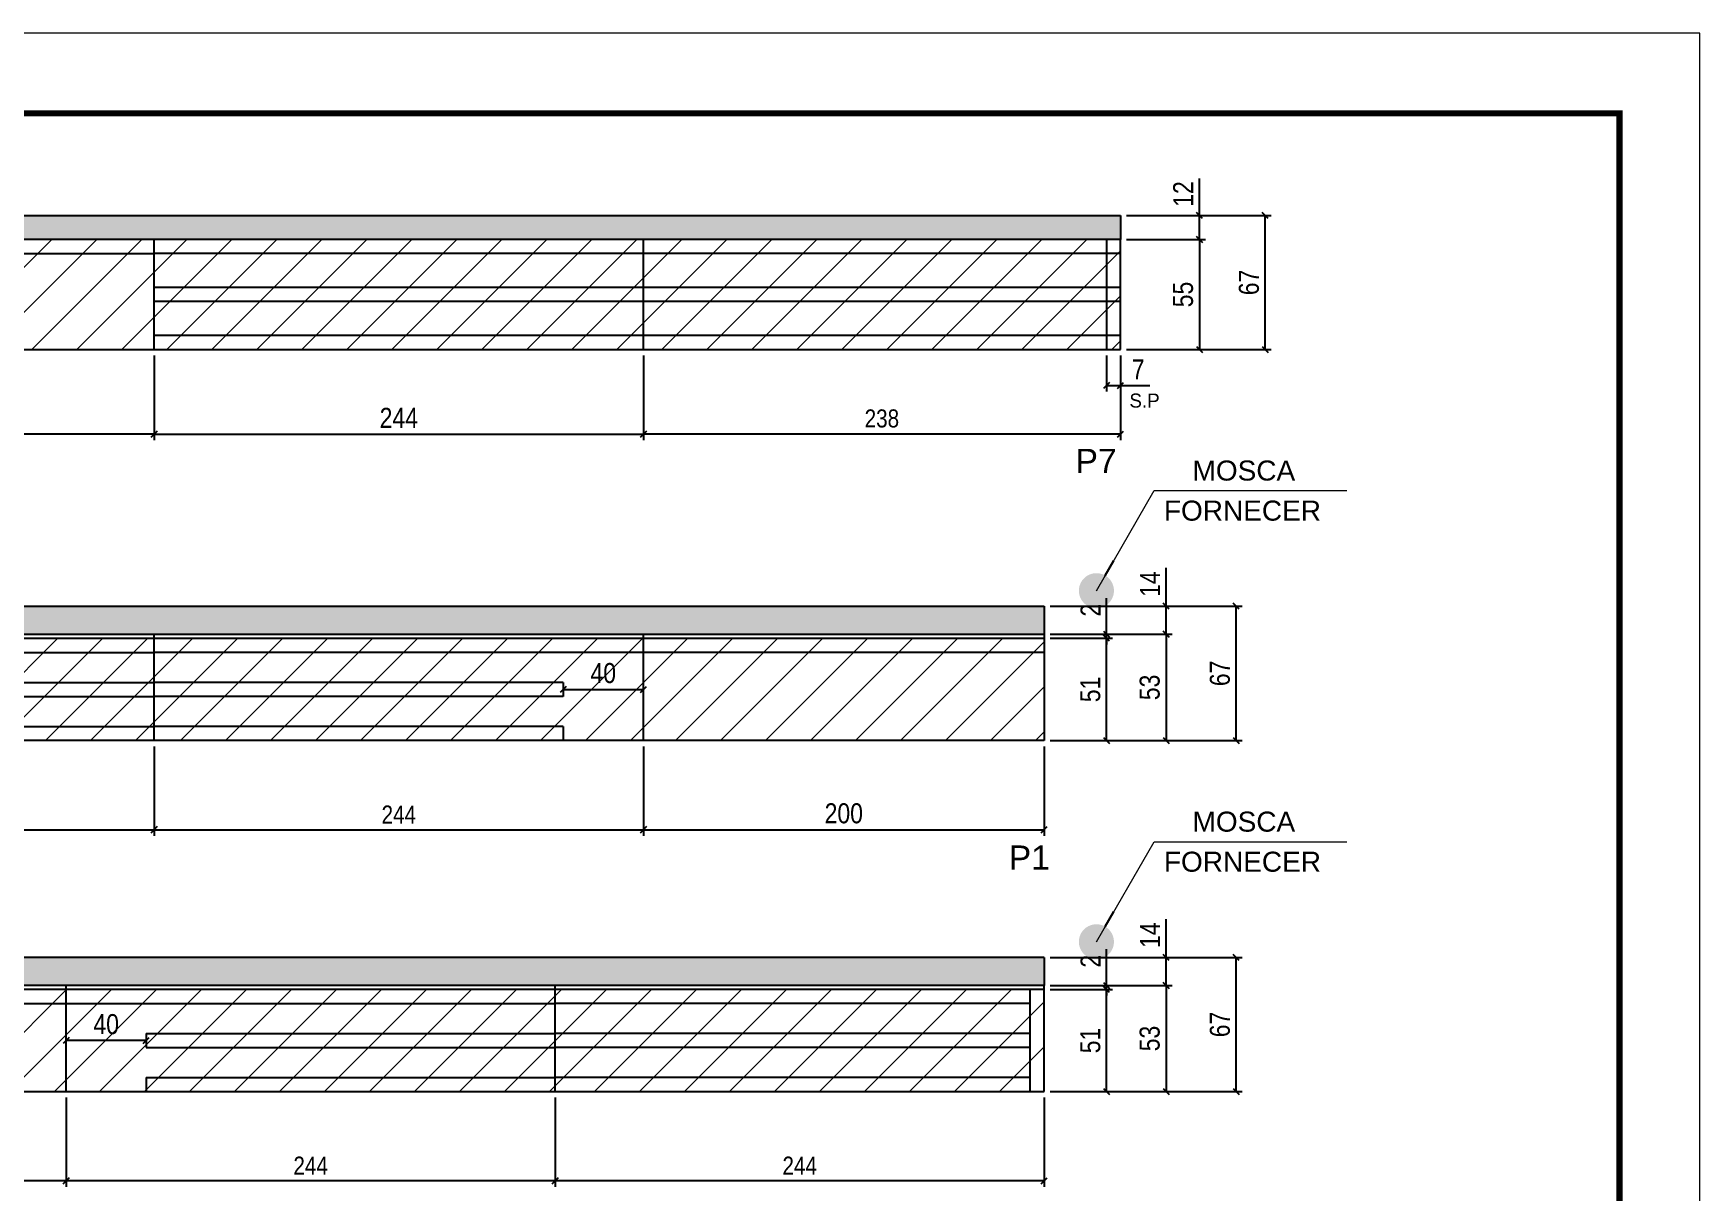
# Model space of a CAD drawing. Extents: x 3330 to 22105, y 1197 to 30204.
# Drawn here: x 13500 to 14331, y 24641 to 25219 of the extents above; entities that cross this region are included whole.
import ezdxf
from ezdxf.enums import TextEntityAlignment as Align

# ---------------------------------------------------------------- set-up
doc = ezdxf.new("R2010")
doc.units = 0
doc.linetypes.add('DASHED', pattern=[0.75, 0.5, -0.25])
doc.linetypes.add('HIDDEN', pattern=[0.375, 0.25, -0.125])
for name, color, linetype in [('5', 5, 'Continuous'), ('COTA', 241, 'Continuous'), ('Painéis', 200, 'Continuous'), ('SARR_2.2x7', 40, 'Continuous'), ('texto', 7, 'Continuous')]:
    doc.layers.add(name, color=color, linetype=linetype)
for name, color, linetype, lineweight in [('CARIMBO', 255, 'Continuous', 9), ('Folhas', 255, 'Continuous', 9), ('Hachura', 251, 'Continuous', 9), ('SARRAFO DE PRESSAO', 251, 'DASHED', 9)]:
    doc.layers.add(name, color=color, linetype=linetype, lineweight=lineweight)
doc.styles.add('ARIAL', font='arial.ttf')
doc.styles.add('COTA TECNICA', font='techl___.ttf', dxfattribs={"height": 10})
doc.styles.add('COTA TECNICA-50', font='techl___.ttf', dxfattribs={"height": 9})
doc.styles.add('ROMAS860', font='ROMAS860.SHX')
doc.styles.get("Standard").update_dxf_attribs({"font": 'arial.ttf'})
doc.dimstyles.new('3x', dxfattribs={"dimtxt": 10, "dimasz": 5, "dimexe": 7, "dimexo": 5, "dimgap": 4, "dimtad": 1, "dimdec": 4, "dimlfac": 0.333333, "dimdsep": 46, "dimtxsty": 'Standard', "dimblk": 'DOT', "dimcen": 0.09, "dimclrd": 1, "dimclre": 1, "dimclrt": 2, "dimadec": 0, "dimazin": 2, "dimtfac": 1, "dimtdec": 4, "dimtmove": 0, "dimatfit": 3, "dimldrblk": 'DOT', "dimfxl": 1, "dimtolj": 1, "dimtzin": 0, "dimlwd": 9, "dimlwe": 9, "dimarcsym": 0})
doc.dimstyles.new('COTA PAINEL-50', dxfattribs={"dimtxt": 9, "dimasz": 3, "dimexe": 3, "dimexo": 3, "dimgap": 3, "dimtad": 1, "dimdec": 1, "dimzin": 12, "dimdsep": 46, "dimtxsty": 'COTA TECNICA-50', "dimblk1": 'OBLIQUE', "dimblk2": 'OBLIQUE', "dimsah": 1, "dimcen": 0.9, "dimclrd": 4, "dimclre": 4, "dimclrt": 240, "dimadec": 1, "dimazin": 3, "dimtfac": 1, "dimtdec": 1, "dimtmove": 0, "dimatfit": 3, "dimfxl": 1, "dimtolj": 1, "dimtzin": 12, "dimarcsym": 0})
doc.dimstyles.new('PAINEL', dxfattribs={"dimtxt": 10, "dimasz": 3, "dimexe": 3, "dimexo": 3, "dimgap": 3, "dimtad": 1, "dimdec": 1, "dimzin": 12, "dimdsep": 46, "dimtxsty": 'COTA TECNICA', "dimblk1": 'OBLIQUE', "dimblk2": 'OBLIQUE', "dimsah": 1, "dimcen": 0.9, "dimclrd": 4, "dimclre": 4, "dimclrt": 240, "dimadec": 1, "dimazin": 3, "dimtfac": 1, "dimtdec": 1, "dimtmove": 0, "dimatfit": 3, "dimfxl": 1, "dimtolj": 1, "dimtzin": 12, "dimarcsym": 0})

# ---------------------------------------------------------------- blocks, each defined once
blk = doc.blocks.new('9999999999')
at = {"layer": 'Folhas'}
blk.add_lwpolyline([(98138.98, 34190.21), (99623.98, 34190.21), (99623.98, 35240.21), (98138.98, 35240.21)], close=True, dxfattribs=at)
at = {"layer": 'Folhas', "color": 30, "const_width": 3}
blk.add_lwpolyline([(98213.98, 34230.21), (99583.98, 34230.21), (99583.98, 35200.21), (98213.98, 35200.21)], close=True, dxfattribs=at)
blk = doc.blocks.new('_Oblique')
at = {"color": 0, "linetype": 'ByBlock', "lineweight": -2}
blk.add_line((-0.5, -0.5), (0.5, 0.5), dxfattribs=at)
blk = doc.blocks.new('*D548')
at = {"layer": 'COTA', "color": 4, "linetype": 'ByBlock', "lineweight": -2, "transparency": 16777216}
for p, q in [((13804.05, 25057.97), (13804.05, 25015.83)), ((14042.05, 25057.97), (14042.05, 25015.83)), ((14042.05, 25018.83), (13804.05, 25018.83))]:
    blk.add_line(p, q, dxfattribs=at)
at = {"layer": 'Defpoints', "color": 0, "linetype": 'ByBlock', "transparency": 16777216}
for p in [(13804.05, 25060.97), (14042.05, 25060.97), (13804.05, 25018.83)]:
    blk.add_point(p, dxfattribs=at)
at = {"layer": 'COTA', "color": 4, "linetype": 'ByBlock', "lineweight": -2, "transparency": 16777216, "xscale": 3, "yscale": 3, "zscale": 3, "rotation": 180}
blk.add_blockref('_Oblique', (13804.05, 25018.83), dxfattribs=at)
at = {"layer": 'COTA', "color": 4, "linetype": 'ByBlock', "lineweight": -2, "transparency": 16777216, "xscale": 3, "yscale": 3, "zscale": 3}
blk.add_blockref('_Oblique', (14042.05, 25018.83), dxfattribs=at)
at = {"layer": 'COTA', "color": 240, "linetype": 'ByBlock', "transparency": 16777216, "insert": (13923.05, 25026.55), "char_height": 9, "attachment_point": 5, "style": 'COTA TECNICA-50'}
blk.add_mtext('\\A1;238', dxfattribs=at)
blk = doc.blocks.new('*D549')
at = {"layer": 'COTA', "color": 4, "linetype": 'ByBlock', "lineweight": -2, "transparency": 16777216}
for p, q in [((13316.05, 25057.97), (13316.05, 25015.83)), ((13560.05, 25057.97), (13560.05, 25015.83)), ((13560.05, 25018.83), (13316.05, 25018.83))]:
    blk.add_line(p, q, dxfattribs=at)
at = {"layer": 'Defpoints', "color": 0, "linetype": 'ByBlock', "transparency": 16777216}
for p in [(13316.05, 25060.97), (13560.05, 25060.97), (13316.05, 25018.83)]:
    blk.add_point(p, dxfattribs=at)
at = {"layer": 'COTA', "color": 4, "linetype": 'ByBlock', "lineweight": -2, "transparency": 16777216, "xscale": 3, "yscale": 3, "zscale": 3, "rotation": 180}
blk.add_blockref('_Oblique', (13316.05, 25018.83), dxfattribs=at)
at = {"layer": 'COTA', "color": 4, "linetype": 'ByBlock', "lineweight": -2, "transparency": 16777216, "xscale": 3, "yscale": 3, "zscale": 3}
blk.add_blockref('_Oblique', (13560.05, 25018.83), dxfattribs=at)
at = {"layer": 'COTA', "color": 240, "linetype": 'ByBlock', "transparency": 16777216, "insert": (13438.05, 25026.4), "char_height": 9, "attachment_point": 5, "style": 'COTA TECNICA-50'}
blk.add_mtext('\\A1;244', dxfattribs=at)
blk = doc.blocks.new('*D517')
at = {"layer": 'COTA', "color": 4, "linetype": 'ByBlock', "lineweight": -2, "transparency": 16777216}
for p, q in [((14045.05, 25115.97), (14084.45, 25115.97)), ((14081.45, 25115.97), (14081.45, 25060.97)), ((14045.05, 25060.97), (14084.45, 25060.97))]:
    blk.add_line(p, q, dxfattribs=at)
at = {"layer": 'Defpoints', "color": 0, "linetype": 'ByBlock', "transparency": 16777216}
for p in [(14042.05, 25115.97), (14042.05, 25060.97), (14081.45, 25060.97)]:
    blk.add_point(p, dxfattribs=at)
at = {"layer": 'COTA', "color": 4, "linetype": 'ByBlock', "lineweight": -2, "transparency": 16777216, "xscale": 3, "yscale": 3, "zscale": 3}
for p, rotation in [((14081.45, 25115.97), 90), ((14081.45, 25060.97), 270)]:
    blk.add_blockref('_Oblique', p, dxfattribs=dict(at, rotation=rotation))
at = {"layer": 'COTA', "color": 240, "linetype": 'ByBlock', "transparency": 16777216, "insert": (14073.34, 25088.47), "char_height": 10, "attachment_point": 5, "rotation": 90, "style": 'COTA TECNICA'}
blk.add_mtext('\\A1;55', dxfattribs=at)
blk = doc.blocks.new('*D518')
at = {"layer": 'COTA', "color": 4, "linetype": 'ByBlock', "lineweight": -2, "transparency": 16777216}
for p, q in [((14081.45, 25127.97), (14081.45, 25146.29)), ((14045.05, 25127.97), (14084.45, 25127.97)), ((14081.45, 25115.97), (14081.45, 25127.97)), ((14045.05, 25115.97), (14084.45, 25115.97))]:
    blk.add_line(p, q, dxfattribs=at)
at = {"layer": 'Defpoints', "color": 0, "linetype": 'ByBlock', "transparency": 16777216}
for p in [(14042.05, 25127.97), (14081.45, 25127.97), (14042.05, 25115.97)]:
    blk.add_point(p, dxfattribs=at)
at = {"layer": 'COTA', "color": 4, "linetype": 'ByBlock', "lineweight": -2, "transparency": 16777216, "xscale": 3, "yscale": 3, "zscale": 3}
for p, rotation in [((14081.45, 25127.97), 90), ((14081.45, 25115.97), 270)]:
    blk.add_blockref('_Oblique', p, dxfattribs=dict(at, rotation=rotation))
at = {"layer": 'COTA', "color": 240, "linetype": 'ByBlock', "transparency": 16777216, "insert": (14073.39, 25138.63), "char_height": 10, "attachment_point": 5, "rotation": 90, "style": 'COTA TECNICA'}
blk.add_mtext('\\A1;12', dxfattribs=at)
blk = doc.blocks.new('*D519')
at = {"layer": 'COTA', "color": 4, "linetype": 'ByBlock', "lineweight": -2, "transparency": 16777216}
for p, q in [((14045.05, 25127.97), (14117.32, 25127.97)), ((14114.32, 25060.97), (14114.32, 25127.97)), ((14045.05, 25060.97), (14117.32, 25060.97))]:
    blk.add_line(p, q, dxfattribs=at)
at = {"layer": 'Defpoints', "color": 0, "linetype": 'ByBlock', "transparency": 16777216}
for p in [(14042.05, 25127.97), (14114.32, 25127.97), (14042.05, 25060.97)]:
    blk.add_point(p, dxfattribs=at)
at = {"layer": 'COTA', "color": 4, "linetype": 'ByBlock', "lineweight": -2, "transparency": 16777216, "xscale": 3, "yscale": 3, "zscale": 3}
for p, rotation in [((14114.32, 25127.97), 90), ((14114.32, 25060.97), 270)]:
    blk.add_blockref('_Oblique', p, dxfattribs=dict(at, rotation=rotation))
at = {"layer": 'COTA', "color": 240, "linetype": 'ByBlock', "transparency": 16777216, "insert": (14106.22, 25094.47), "char_height": 10, "attachment_point": 5, "rotation": 90, "style": 'COTA TECNICA'}
blk.add_mtext('\\A1;67', dxfattribs=at)
blk = doc.blocks.new('*D520')
at = {"layer": 'COTA', "color": 4, "linetype": 'ByBlock', "lineweight": -2, "transparency": 16777216}
for p, q in [((14035.05, 25057.97), (14035.05, 25039.98)), ((14042.05, 25057.97), (14042.05, 25039.98)), ((14035.05, 25042.98), (14042.05, 25042.98)), ((14042.05, 25042.98), (14056.78, 25042.98))]:
    blk.add_line(p, q, dxfattribs=at)
at = {"layer": 'Defpoints', "color": 0, "linetype": 'ByBlock', "transparency": 16777216}
for p in [(14035.05, 25060.97), (14042.05, 25060.97), (14042.05, 25042.98)]:
    blk.add_point(p, dxfattribs=at)
at = {"layer": 'COTA', "color": 4, "linetype": 'ByBlock', "lineweight": -2, "transparency": 16777216, "xscale": 3, "yscale": 3, "zscale": 3, "rotation": 180}
blk.add_blockref('_Oblique', (14035.05, 25042.98), dxfattribs=at)
at = {"layer": 'COTA', "color": 4, "linetype": 'ByBlock', "lineweight": -2, "transparency": 16777216, "xscale": 3, "yscale": 3, "zscale": 3}
blk.add_blockref('_Oblique', (14042.05, 25042.98), dxfattribs=at)
at = {"layer": 'COTA', "color": 240, "linetype": 'ByBlock', "transparency": 16777216, "insert": (14050.92, 25051.05), "char_height": 10, "attachment_point": 5, "style": 'COTA TECNICA'}
blk.add_mtext('\\A1;7', dxfattribs=at)
blk = doc.blocks.new('*D521')
at = {"layer": 'COTA', "color": 4, "linetype": 'ByBlock', "lineweight": -2, "transparency": 16777216}
for p, q in [((13316.05, 24862.86), (13316.05, 24818.36)), ((13560.05, 24862.86), (13560.05, 24818.36)), ((13316.05, 24821.36), (13560.05, 24821.36))]:
    blk.add_line(p, q, dxfattribs=at)
at = {"layer": 'Defpoints', "color": 0, "linetype": 'ByBlock', "transparency": 16777216}
for p in [(13316.05, 24865.86), (13560.05, 24865.86), (13560.05, 24821.36)]:
    blk.add_point(p, dxfattribs=at)
at = {"layer": 'COTA', "color": 4, "linetype": 'ByBlock', "lineweight": -2, "transparency": 16777216, "xscale": 3, "yscale": 3, "zscale": 3, "rotation": 180}
blk.add_blockref('_Oblique', (13316.05, 24821.36), dxfattribs=at)
at = {"layer": 'COTA', "color": 4, "linetype": 'ByBlock', "lineweight": -2, "transparency": 16777216, "xscale": 3, "yscale": 3, "zscale": 3}
blk.add_blockref('_Oblique', (13560.05, 24821.36), dxfattribs=at)
at = {"layer": 'COTA', "color": 240, "linetype": 'ByBlock', "transparency": 16777216, "insert": (13438.05, 24828.92), "char_height": 9, "attachment_point": 5, "style": 'COTA TECNICA-50'}
blk.add_mtext('\\A1;244', dxfattribs=at)
blk = doc.blocks.new('*D522')
at = {"layer": 'COTA', "color": 4, "linetype": 'ByBlock', "lineweight": -2, "transparency": 16777216}
for p, q in [((13560.05, 24862.86), (13560.05, 24818.36)), ((13804.05, 24862.86), (13804.05, 24818.36)), ((13560.05, 24821.36), (13804.05, 24821.36))]:
    blk.add_line(p, q, dxfattribs=at)
at = {"layer": 'Defpoints', "color": 0, "linetype": 'ByBlock', "transparency": 16777216}
for p in [(13560.05, 24865.86), (13804.05, 24865.86), (13804.05, 24821.36)]:
    blk.add_point(p, dxfattribs=at)
at = {"layer": 'COTA', "color": 4, "linetype": 'ByBlock', "lineweight": -2, "transparency": 16777216, "xscale": 3, "yscale": 3, "zscale": 3, "rotation": 180}
blk.add_blockref('_Oblique', (13560.05, 24821.36), dxfattribs=at)
at = {"layer": 'COTA', "color": 4, "linetype": 'ByBlock', "lineweight": -2, "transparency": 16777216, "xscale": 3, "yscale": 3, "zscale": 3}
blk.add_blockref('_Oblique', (13804.05, 24821.36), dxfattribs=at)
at = {"layer": 'COTA', "color": 240, "linetype": 'ByBlock', "transparency": 16777216, "insert": (13682.05, 24828.92), "char_height": 9, "attachment_point": 5, "style": 'COTA TECNICA-50'}
blk.add_mtext('\\A1;244', dxfattribs=at)
blk = doc.blocks.new('*D579')
at = {"layer": 'COTA', "color": 4, "linetype": 'ByBlock', "lineweight": -2, "transparency": 16777216}
for p, q in [((14064.93, 24932.86), (14064.93, 24951.98)), ((14007.05, 24932.86), (14067.93, 24932.86)), ((14064.93, 24918.86), (14064.93, 24932.86)), ((14007.05, 24918.86), (14067.93, 24918.86))]:
    blk.add_line(p, q, dxfattribs=at)
at = {"layer": 'Defpoints', "color": 0, "linetype": 'ByBlock', "transparency": 16777216}
for p in [(14004.05, 24932.86), (14064.93, 24932.86), (14004.05, 24918.86)]:
    blk.add_point(p, dxfattribs=at)
at = {"layer": 'COTA', "color": 4, "linetype": 'ByBlock', "lineweight": -2, "transparency": 16777216, "xscale": 3, "yscale": 3, "zscale": 3}
for p, rotation in [((14064.93, 24932.86), 90), ((14064.93, 24918.86), 270)]:
    blk.add_blockref('_Oblique', p, dxfattribs=dict(at, rotation=rotation))
at = {"layer": 'COTA', "color": 240, "linetype": 'ByBlock', "transparency": 16777216, "insert": (14056.86, 24943.92), "char_height": 10, "attachment_point": 5, "rotation": 90, "style": 'COTA TECNICA'}
blk.add_mtext('\\A1;14', dxfattribs=at)
blk = doc.blocks.new('*D580')
at = {"layer": 'COTA', "color": 4, "linetype": 'ByBlock', "lineweight": -2, "transparency": 16777216}
for p, q in [((14007.05, 24918.86), (14067.93, 24918.86)), ((14064.93, 24918.86), (14064.93, 24865.86)), ((14007.05, 24865.86), (14067.93, 24865.86))]:
    blk.add_line(p, q, dxfattribs=at)
at = {"layer": 'Defpoints', "color": 0, "linetype": 'ByBlock', "transparency": 16777216}
for p in [(14004.05, 24918.86), (14004.05, 24865.86), (14064.93, 24865.86)]:
    blk.add_point(p, dxfattribs=at)
at = {"layer": 'COTA', "color": 4, "linetype": 'ByBlock', "lineweight": -2, "transparency": 16777216, "xscale": 3, "yscale": 3, "zscale": 3}
for p, rotation in [((14064.93, 24918.86), 90), ((14064.93, 24865.86), 270)]:
    blk.add_blockref('_Oblique', p, dxfattribs=dict(at, rotation=rotation))
at = {"layer": 'COTA', "color": 240, "linetype": 'ByBlock', "transparency": 16777216, "insert": (14056.71, 24892.36), "char_height": 10, "attachment_point": 5, "rotation": 90, "style": 'COTA TECNICA'}
blk.add_mtext('\\A1;53', dxfattribs=at)
blk = doc.blocks.new('*D581')
at = {"layer": 'COTA', "color": 4, "linetype": 'ByBlock', "lineweight": -2, "transparency": 16777216}
for p, q in [((14007.05, 24932.86), (14102.83, 24932.86)), ((14099.83, 24865.86), (14099.83, 24932.86)), ((14007.05, 24865.86), (14102.83, 24865.86))]:
    blk.add_line(p, q, dxfattribs=at)
at = {"layer": 'Defpoints', "color": 0, "linetype": 'ByBlock', "transparency": 16777216}
for p in [(14004.05, 24932.86), (14099.83, 24932.86), (14004.05, 24865.86)]:
    blk.add_point(p, dxfattribs=at)
at = {"layer": 'COTA', "color": 4, "linetype": 'ByBlock', "lineweight": -2, "transparency": 16777216, "xscale": 3, "yscale": 3, "zscale": 3}
for p, rotation in [((14099.83, 24932.86), 90), ((14099.83, 24865.86), 270)]:
    blk.add_blockref('_Oblique', p, dxfattribs=dict(at, rotation=rotation))
at = {"layer": 'COTA', "color": 240, "linetype": 'ByBlock', "transparency": 16777216, "insert": (14091.73, 24899.36), "char_height": 10, "attachment_point": 5, "rotation": 90, "style": 'COTA TECNICA'}
blk.add_mtext('\\A1;67', dxfattribs=at)
blk = doc.blocks.new('*D582')
at = {"layer": 'COTA', "color": 4, "linetype": 'ByBlock', "lineweight": -2, "transparency": 16777216}
for p, q in [((14007.05, 24916.86), (14038.18, 24916.86)), ((14035.18, 24865.86), (14035.18, 24916.86)), ((14007.05, 24865.86), (14038.18, 24865.86))]:
    blk.add_line(p, q, dxfattribs=at)
at = {"layer": 'Defpoints', "color": 0, "linetype": 'ByBlock', "transparency": 16777216}
for p in [(14004.05, 24916.86), (14035.18, 24916.86), (14004.05, 24865.86)]:
    blk.add_point(p, dxfattribs=at)
at = {"layer": 'COTA', "color": 4, "linetype": 'ByBlock', "lineweight": -2, "transparency": 16777216, "xscale": 3, "yscale": 3, "zscale": 3}
for p, rotation in [((14035.18, 24916.86), 90), ((14035.18, 24865.86), 270)]:
    blk.add_blockref('_Oblique', p, dxfattribs=dict(at, rotation=rotation))
at = {"layer": 'COTA', "color": 240, "linetype": 'ByBlock', "transparency": 16777216, "insert": (14027.07, 24891.36), "char_height": 10, "attachment_point": 5, "rotation": 90, "style": 'COTA TECNICA'}
blk.add_mtext('\\A1;51', dxfattribs=at)
blk = doc.blocks.new('*D583')
at = {"layer": 'COTA', "color": 4, "linetype": 'ByBlock', "lineweight": -2, "transparency": 16777216}
for p, q in [((14035.18, 24918.86), (14035.18, 24936.97)), ((14007.05, 24918.86), (14038.18, 24918.86)), ((14007.05, 24916.86), (14038.18, 24916.86)), ((14035.18, 24916.86), (14035.18, 24918.86)), ((14035.18, 24916.86), (14035.18, 24913.86))]:
    blk.add_line(p, q, dxfattribs=at)
at = {"layer": 'Defpoints', "color": 0, "linetype": 'ByBlock', "transparency": 16777216}
for p in [(14004.05, 24918.86), (14004.05, 24916.86), (14035.18, 24918.86)]:
    blk.add_point(p, dxfattribs=at)
at = {"layer": 'COTA', "color": 4, "linetype": 'ByBlock', "lineweight": -2, "transparency": 16777216, "xscale": 3, "yscale": 3, "zscale": 3}
for p, rotation in [((14035.18, 24918.86), 270), ((14035.18, 24916.86), 90)]:
    blk.add_blockref('_Oblique', p, dxfattribs=dict(at, rotation=rotation))
at = {"layer": 'COTA', "color": 240, "linetype": 'ByBlock', "transparency": 16777216, "insert": (14027.18, 24930.92), "char_height": 10, "attachment_point": 5, "rotation": 90, "style": 'COTA TECNICA'}
blk.add_mtext('\\A1;2', dxfattribs=at)
blk = doc.blocks.new('*D405')
at = {"layer": 'COTA', "color": 4, "linetype": 'ByBlock', "lineweight": -2, "transparency": 16777216}
for p, q in [((13560.05, 25057.97), (13560.05, 25015.83)), ((13804.05, 25057.97), (13804.05, 25015.83)), ((13560.05, 25018.83), (13804.05, 25018.83))]:
    blk.add_line(p, q, dxfattribs=at)
at = {"layer": 'Defpoints', "color": 0, "linetype": 'ByBlock', "transparency": 16777216}
for p in [(13560.05, 25060.97), (13804.05, 25060.97), (13804.05, 25018.83)]:
    blk.add_point(p, dxfattribs=at)
at = {"layer": 'COTA', "color": 4, "linetype": 'ByBlock', "lineweight": -2, "transparency": 16777216, "xscale": 3, "yscale": 3, "zscale": 3, "rotation": 180}
blk.add_blockref('_Oblique', (13560.05, 25018.83), dxfattribs=at)
at = {"layer": 'COTA', "color": 4, "linetype": 'ByBlock', "lineweight": -2, "transparency": 16777216, "xscale": 3, "yscale": 3, "zscale": 3}
blk.add_blockref('_Oblique', (13804.05, 25018.83), dxfattribs=at)
at = {"layer": 'COTA', "color": 240, "linetype": 'ByBlock', "transparency": 16777216, "insert": (13682.05, 25026.91), "char_height": 10, "attachment_point": 5, "style": 'COTA TECNICA'}
blk.add_mtext('\\A1;244', dxfattribs=at)
blk = doc.blocks.new('*D406')
at = {"layer": 'COTA', "color": 4, "linetype": 'ByBlock', "lineweight": -2, "transparency": 16777216}
blk.add_line((13764.05, 24891.36), (13804.05, 24891.36), dxfattribs=at)
at = {"layer": 'Defpoints', "color": 0, "linetype": 'ByBlock', "transparency": 16777216}
for p in [(13764.05, 24891.36), (13804.05, 24891.36), (13804.05, 24891.36)]:
    blk.add_point(p, dxfattribs=at)
at = {"layer": 'COTA', "color": 4, "linetype": 'ByBlock', "lineweight": -2, "transparency": 16777216, "xscale": 3, "yscale": 3, "zscale": 3, "rotation": 180}
blk.add_blockref('_Oblique', (13764.05, 24891.36), dxfattribs=at)
at = {"layer": 'COTA', "color": 4, "linetype": 'ByBlock', "lineweight": -2, "transparency": 16777216, "xscale": 3, "yscale": 3, "zscale": 3}
blk.add_blockref('_Oblique', (13804.05, 24891.36), dxfattribs=at)
at = {"layer": 'COTA', "color": 240, "linetype": 'ByBlock', "transparency": 16777216, "insert": (13784.05, 24899.46), "char_height": 10, "attachment_point": 5, "style": 'COTA TECNICA'}
blk.add_mtext('\\A1;40', dxfattribs=at)
blk = doc.blocks.new('*D407')
at = {"layer": 'COTA', "color": 4, "linetype": 'ByBlock', "lineweight": -2, "transparency": 16777216}
for p, q in [((13804.05, 24862.86), (13804.05, 24818.36)), ((14004.05, 24862.86), (14004.05, 24818.36)), ((13804.05, 24821.36), (14004.05, 24821.36))]:
    blk.add_line(p, q, dxfattribs=at)
at = {"layer": 'Defpoints', "color": 0, "linetype": 'ByBlock', "transparency": 16777216}
for p in [(13804.05, 24865.86), (14004.05, 24865.86), (14004.05, 24821.36)]:
    blk.add_point(p, dxfattribs=at)
at = {"layer": 'COTA', "color": 4, "linetype": 'ByBlock', "lineweight": -2, "transparency": 16777216, "xscale": 3, "yscale": 3, "zscale": 3, "rotation": 180}
blk.add_blockref('_Oblique', (13804.05, 24821.36), dxfattribs=at)
at = {"layer": 'COTA', "color": 4, "linetype": 'ByBlock', "lineweight": -2, "transparency": 16777216, "xscale": 3, "yscale": 3, "zscale": 3}
blk.add_blockref('_Oblique', (14004.05, 24821.36), dxfattribs=at)
at = {"layer": 'COTA', "color": 240, "linetype": 'ByBlock', "transparency": 16777216, "insert": (13904.05, 24829.46), "char_height": 10, "attachment_point": 5, "style": 'COTA TECNICA'}
blk.add_mtext('\\A1;200', dxfattribs=at)
blk = doc.blocks.new('*D408')
at = {"layer": 'COTA', "color": 4, "linetype": 'ByBlock', "lineweight": -2, "transparency": 16777216}
for p, q in [((13760.05, 24687.63), (13760.05, 24643.13)), ((14004.05, 24687.63), (14004.05, 24643.13)), ((14004.05, 24646.13), (13760.05, 24646.13))]:
    blk.add_line(p, q, dxfattribs=at)
at = {"layer": 'Defpoints', "color": 0, "linetype": 'ByBlock', "transparency": 16777216}
for p in [(13760.05, 24690.63), (14004.05, 24690.63), (13760.05, 24646.13)]:
    blk.add_point(p, dxfattribs=at)
at = {"layer": 'COTA', "color": 4, "linetype": 'ByBlock', "lineweight": -2, "transparency": 16777216, "xscale": 3, "yscale": 3, "zscale": 3, "rotation": 180}
blk.add_blockref('_Oblique', (13760.05, 24646.13), dxfattribs=at)
at = {"layer": 'COTA', "color": 4, "linetype": 'ByBlock', "lineweight": -2, "transparency": 16777216, "xscale": 3, "yscale": 3, "zscale": 3}
blk.add_blockref('_Oblique', (14004.05, 24646.13), dxfattribs=at)
at = {"layer": 'COTA', "color": 240, "linetype": 'ByBlock', "transparency": 16777216, "insert": (13882.05, 24653.69), "char_height": 9, "attachment_point": 5, "style": 'COTA TECNICA-50'}
blk.add_mtext('\\A1;244', dxfattribs=at)
blk = doc.blocks.new('*D409')
at = {"layer": 'COTA', "color": 4, "linetype": 'ByBlock', "lineweight": -2, "transparency": 16777216}
for p, q in [((13516.05, 24687.63), (13516.05, 24643.13)), ((13760.05, 24687.63), (13760.05, 24643.13)), ((13760.05, 24646.13), (13516.05, 24646.13))]:
    blk.add_line(p, q, dxfattribs=at)
at = {"layer": 'Defpoints', "color": 0, "linetype": 'ByBlock', "transparency": 16777216}
for p in [(13516.05, 24690.63), (13760.05, 24690.63), (13516.05, 24646.13)]:
    blk.add_point(p, dxfattribs=at)
at = {"layer": 'COTA', "color": 4, "linetype": 'ByBlock', "lineweight": -2, "transparency": 16777216, "xscale": 3, "yscale": 3, "zscale": 3, "rotation": 180}
blk.add_blockref('_Oblique', (13516.05, 24646.13), dxfattribs=at)
at = {"layer": 'COTA', "color": 4, "linetype": 'ByBlock', "lineweight": -2, "transparency": 16777216, "xscale": 3, "yscale": 3, "zscale": 3}
blk.add_blockref('_Oblique', (13760.05, 24646.13), dxfattribs=at)
at = {"layer": 'COTA', "color": 240, "linetype": 'ByBlock', "transparency": 16777216, "insert": (13638.05, 24653.69), "char_height": 9, "attachment_point": 5, "style": 'COTA TECNICA-50'}
blk.add_mtext('\\A1;244', dxfattribs=at)
blk = doc.blocks.new('*D410')
at = {"layer": 'COTA', "color": 4, "linetype": 'ByBlock', "lineweight": -2, "transparency": 16777216}
blk.add_line((13556.05, 24716.12), (13516.05, 24716.12), dxfattribs=at)
at = {"layer": 'Defpoints', "color": 0, "linetype": 'ByBlock', "transparency": 16777216}
for p in [(13516.05, 24716.12), (13516.05, 24716.12), (13556.05, 24716.12)]:
    blk.add_point(p, dxfattribs=at)
at = {"layer": 'COTA', "color": 4, "linetype": 'ByBlock', "lineweight": -2, "transparency": 16777216, "xscale": 3, "yscale": 3, "zscale": 3, "rotation": 180}
blk.add_blockref('_Oblique', (13516.05, 24716.12), dxfattribs=at)
at = {"layer": 'COTA', "color": 4, "linetype": 'ByBlock', "lineweight": -2, "transparency": 16777216, "xscale": 3, "yscale": 3, "zscale": 3}
blk.add_blockref('_Oblique', (13556.05, 24716.12), dxfattribs=at)
at = {"layer": 'COTA', "color": 240, "linetype": 'ByBlock', "transparency": 16777216, "insert": (13536.05, 24724.23), "char_height": 10, "attachment_point": 5, "style": 'COTA TECNICA'}
blk.add_mtext('\\A1;40', dxfattribs=at)
blk = doc.blocks.new('*D411')
at = {"layer": 'COTA', "color": 4, "linetype": 'ByBlock', "lineweight": -2, "transparency": 16777216}
for p, q in [((13316.05, 24687.63), (13316.05, 24643.13)), ((13516.05, 24687.63), (13516.05, 24643.13)), ((13516.05, 24646.13), (13316.05, 24646.13))]:
    blk.add_line(p, q, dxfattribs=at)
at = {"layer": 'Defpoints', "color": 0, "linetype": 'ByBlock', "transparency": 16777216}
for p in [(13316.05, 24690.63), (13516.05, 24690.63), (13316.05, 24646.13)]:
    blk.add_point(p, dxfattribs=at)
at = {"layer": 'COTA', "color": 4, "linetype": 'ByBlock', "lineweight": -2, "transparency": 16777216, "xscale": 3, "yscale": 3, "zscale": 3, "rotation": 180}
blk.add_blockref('_Oblique', (13316.05, 24646.13), dxfattribs=at)
at = {"layer": 'COTA', "color": 4, "linetype": 'ByBlock', "lineweight": -2, "transparency": 16777216, "xscale": 3, "yscale": 3, "zscale": 3}
blk.add_blockref('_Oblique', (13516.05, 24646.13), dxfattribs=at)
at = {"layer": 'COTA', "color": 240, "linetype": 'ByBlock', "transparency": 16777216, "insert": (13416.05, 24654.23), "char_height": 10, "attachment_point": 5, "style": 'COTA TECNICA'}
blk.add_mtext('\\A1;200', dxfattribs=at)
blk = doc.blocks.new('*D412')
at = {"layer": 'COTA', "color": 4, "linetype": 'ByBlock', "lineweight": -2, "transparency": 16777216}
for p, q in [((14064.93, 24757.63), (14064.93, 24776.75)), ((14007.05, 24757.63), (14067.93, 24757.63)), ((14064.93, 24743.63), (14064.93, 24757.63)), ((14007.05, 24743.63), (14067.93, 24743.63))]:
    blk.add_line(p, q, dxfattribs=at)
at = {"layer": 'Defpoints', "color": 0, "linetype": 'ByBlock', "transparency": 16777216}
for p in [(14004.05, 24757.63), (14064.93, 24757.63), (14004.05, 24743.63)]:
    blk.add_point(p, dxfattribs=at)
at = {"layer": 'COTA', "color": 4, "linetype": 'ByBlock', "lineweight": -2, "transparency": 16777216, "xscale": 3, "yscale": 3, "zscale": 3}
for p, rotation in [((14064.93, 24757.63), 90), ((14064.93, 24743.63), 270)]:
    blk.add_blockref('_Oblique', p, dxfattribs=dict(at, rotation=rotation))
at = {"layer": 'COTA', "color": 240, "linetype": 'ByBlock', "transparency": 16777216, "insert": (14056.86, 24768.69), "char_height": 10, "attachment_point": 5, "rotation": 90, "style": 'COTA TECNICA'}
blk.add_mtext('\\A1;14', dxfattribs=at)
blk = doc.blocks.new('*D413')
at = {"layer": 'COTA', "color": 4, "linetype": 'ByBlock', "lineweight": -2, "transparency": 16777216}
for p, q in [((14007.05, 24743.63), (14067.93, 24743.63)), ((14064.93, 24743.63), (14064.93, 24690.63)), ((14007.05, 24690.63), (14067.93, 24690.63))]:
    blk.add_line(p, q, dxfattribs=at)
at = {"layer": 'Defpoints', "color": 0, "linetype": 'ByBlock', "transparency": 16777216}
for p in [(14004.05, 24743.63), (14004.05, 24690.63), (14064.93, 24690.63)]:
    blk.add_point(p, dxfattribs=at)
at = {"layer": 'COTA', "color": 4, "linetype": 'ByBlock', "lineweight": -2, "transparency": 16777216, "xscale": 3, "yscale": 3, "zscale": 3}
for p, rotation in [((14064.93, 24743.63), 90), ((14064.93, 24690.63), 270)]:
    blk.add_blockref('_Oblique', p, dxfattribs=dict(at, rotation=rotation))
at = {"layer": 'COTA', "color": 240, "linetype": 'ByBlock', "transparency": 16777216, "insert": (14056.71, 24717.13), "char_height": 10, "attachment_point": 5, "rotation": 90, "style": 'COTA TECNICA'}
blk.add_mtext('\\A1;53', dxfattribs=at)
blk = doc.blocks.new('*D414')
at = {"layer": 'COTA', "color": 4, "linetype": 'ByBlock', "lineweight": -2, "transparency": 16777216}
for p, q in [((14007.05, 24757.63), (14102.83, 24757.63)), ((14099.83, 24690.63), (14099.83, 24757.63)), ((14007.05, 24690.63), (14102.83, 24690.63))]:
    blk.add_line(p, q, dxfattribs=at)
at = {"layer": 'Defpoints', "color": 0, "linetype": 'ByBlock', "transparency": 16777216}
for p in [(14004.05, 24757.63), (14099.83, 24757.63), (14004.05, 24690.63)]:
    blk.add_point(p, dxfattribs=at)
at = {"layer": 'COTA', "color": 4, "linetype": 'ByBlock', "lineweight": -2, "transparency": 16777216, "xscale": 3, "yscale": 3, "zscale": 3}
for p, rotation in [((14099.83, 24757.63), 90), ((14099.83, 24690.63), 270)]:
    blk.add_blockref('_Oblique', p, dxfattribs=dict(at, rotation=rotation))
at = {"layer": 'COTA', "color": 240, "linetype": 'ByBlock', "transparency": 16777216, "insert": (14091.73, 24724.13), "char_height": 10, "attachment_point": 5, "rotation": 90, "style": 'COTA TECNICA'}
blk.add_mtext('\\A1;67', dxfattribs=at)
blk = doc.blocks.new('*D415')
at = {"layer": 'COTA', "color": 4, "linetype": 'ByBlock', "lineweight": -2, "transparency": 16777216}
for p, q in [((14007.05, 24741.63), (14038.18, 24741.63)), ((14035.18, 24690.63), (14035.18, 24741.63)), ((14007.05, 24690.63), (14038.18, 24690.63))]:
    blk.add_line(p, q, dxfattribs=at)
at = {"layer": 'Defpoints', "color": 0, "linetype": 'ByBlock', "transparency": 16777216}
for p in [(14004.05, 24741.63), (14035.18, 24741.63), (14004.05, 24690.63)]:
    blk.add_point(p, dxfattribs=at)
at = {"layer": 'COTA', "color": 4, "linetype": 'ByBlock', "lineweight": -2, "transparency": 16777216, "xscale": 3, "yscale": 3, "zscale": 3}
for p, rotation in [((14035.18, 24741.63), 90), ((14035.18, 24690.63), 270)]:
    blk.add_blockref('_Oblique', p, dxfattribs=dict(at, rotation=rotation))
at = {"layer": 'COTA', "color": 240, "linetype": 'ByBlock', "transparency": 16777216, "insert": (14027.07, 24716.13), "char_height": 10, "attachment_point": 5, "rotation": 90, "style": 'COTA TECNICA'}
blk.add_mtext('\\A1;51', dxfattribs=at)
blk = doc.blocks.new('*D416')
at = {"layer": 'COTA', "color": 4, "linetype": 'ByBlock', "lineweight": -2, "transparency": 16777216}
for p, q in [((14035.18, 24743.63), (14035.18, 24761.74)), ((14007.05, 24743.63), (14038.18, 24743.63)), ((14007.05, 24741.63), (14038.18, 24741.63)), ((14035.18, 24741.63), (14035.18, 24743.63)), ((14035.18, 24741.63), (14035.18, 24738.63))]:
    blk.add_line(p, q, dxfattribs=at)
at = {"layer": 'Defpoints', "color": 0, "linetype": 'ByBlock', "transparency": 16777216}
for p in [(14004.05, 24743.63), (14004.05, 24741.63), (14035.18, 24743.63)]:
    blk.add_point(p, dxfattribs=at)
at = {"layer": 'COTA', "color": 4, "linetype": 'ByBlock', "lineweight": -2, "transparency": 16777216, "xscale": 3, "yscale": 3, "zscale": 3}
for p, rotation in [((14035.18, 24743.63), 270), ((14035.18, 24741.63), 90)]:
    blk.add_blockref('_Oblique', p, dxfattribs=dict(at, rotation=rotation))
at = {"layer": 'COTA', "color": 240, "linetype": 'ByBlock', "transparency": 16777216, "insert": (14027.18, 24755.69), "char_height": 10, "attachment_point": 5, "rotation": 90, "style": 'COTA TECNICA'}
blk.add_mtext('\\A1;2', dxfattribs=at)
blk = doc.blocks.new('_Dot')
at = {"color": 0, "linetype": 'ByBlock', "lineweight": -2}
blk.add_line((-0.5, 0), (-1, 0), dxfattribs=at)
at = {"color": 0, "linetype": 'ByBlock', "const_width": 0.5}
blk.add_lwpolyline([(-0.25, 0, 1), (0.25, 0, 1)], format="xyb", close=True, dxfattribs=at)

msp = doc.modelspace()

# ---------------------------------------------------------------- hatches: boundary and pattern name
at = {"layer": 'COTA', "linetype": 'ByBlock'}
h = msp.add_hatch(dxfattribs=at)
h.set_pattern_fill('AR-CONC', color=256, scale=0.03)
h.set_pattern_definition([(50, (-119470.3015, -8635.9587), (5.46554007, -0.47817257), [0.5715, -6.2865]), (355, (-119470.3015, -8635.9587), (-1.05730264, 5.73170536), [0.4572, -5.02921753]), (100.4514447, (-119469.846, -8635.9985), (4.40823741, 5.25353256), [0.48570026, -5.34270734]), (46.1842, (-119470.3015, -8634.435), (8.13237123, -1.26126984), [0.85725, -9.42975]), (96.6355576, (-119469.624, -8634.54), (7.122124, 7.42278374), [0.7285507, -8.01406824]), (351.184151, (-119470.3015, -8634.435), (7.122124, 7.42278374), [0.685799, -7.54379196]), (21, (-119469.5395, -8634.8157), (4.54843174, -3.06795595), [0.5715, -6.2865]), (326, (-119469.5395, -8634.8157), (1.85406085, 5.52563898), [0.4572, -5.0292]), (71.451445, (-119469.1604, -8635.0714), (6.40249258, 2.45768307), [0.48570026, -5.34269813]), (37.5, (-119470.3015, -8635.9587), (0.092658098, 2.536651166), [0, -4.96824, 0, -5.1054, 0, -5.04825]), (7.5, (-119470.3015, -8635.9587), (2.004589875, 3.005417245), [0, -2.91084, 0, -4.85394, 0, -1.92405]), (327.5, (-119472.0007, -8635.9587), (4.067717855, -0.17186232), [0, -1.905, 0, -5.9436, 0, -7.8867]), (317.5, (-119472.7627, -8635.9587), (4.44387544, 0.76279473), [0, -2.4765, 0, -3.94716, 0, -5.6007])])
h.paths.add_polyline_path([(13316.05, 25127.97), (13316.05, 25115.97), (14042.05, 25115.97), (14042.05, 25127.97)])
h = msp.add_hatch(dxfattribs=at)
h.set_pattern_fill('AR-CONC', color=256, scale=0.03)
h.set_pattern_definition([(50, (-119520.8015, -8835.0714), (5.46554007, -0.47817257), [0.5715, -6.2865]), (355, (-119520.8015, -8835.0714), (-1.05730264, 5.73170536), [0.4572, -5.02921753]), (100.4514447, (-119520.346, -8835.111), (4.40823741, 5.25353256), [0.48570026, -5.34270734]), (46.1842, (-119520.8015, -8833.5474), (8.13237123, -1.26126984), [0.85725, -9.42975]), (96.6355576, (-119520.124, -8833.6525), (7.122124, 7.42278374), [0.7285507, -8.01406824]), (351.184151, (-119520.8015, -8833.547), (7.122124, 7.42278374), [0.685799, -7.54379196]), (21, (-119520.0395, -8833.9284), (4.54843174, -3.06795595), [0.5715, -6.2865]), (326, (-119520.0395, -8833.9284), (1.85406085, 5.52563898), [0.4572, -5.0292]), (71.451445, (-119519.6604, -8834.184), (6.40249258, 2.45768307), [0.48570026, -5.34269813]), (37.5, (-119520.8015, -8835.0714), (0.092658098, 2.536651166), [0, -4.96824, 0, -5.1054, 0, -5.04825]), (7.5, (-119520.8015, -8835.0714), (2.004589875, 3.005417245), [0, -2.91084, 0, -4.85394, 0, -1.92405]), (327.5, (-119522.5007, -8835.0714), (4.067717855, -0.17186232), [0, -1.905, 0, -5.9436, 0, -7.8867]), (317.5, (-119523.2627, -8835.0714), (4.44387544, 0.76279473), [0, -2.4765, 0, -3.94716, 0, -5.6007])])
h.paths.add_polyline_path([(14004.05, 24918.86), (14004.05, 24932.86), (13316.05, 24932.86), (13316.05, 24918.86)])
h = msp.add_hatch(dxfattribs=at)
h.set_pattern_fill('AR-CONC', color=256, scale=0.03)
h.set_pattern_definition([(50, (-119520.8015, -9010.3027), (5.46554007, -0.47817257), [0.5715, -6.2865]), (355, (-119520.8015, -9010.3027), (-1.05730264, 5.73170536), [0.4572, -5.02921753]), (100.4514447, (-119520.346, -9010.3425), (4.40823741, 5.25353256), [0.48570026, -5.34270734]), (46.1842, (-119520.8015, -9008.779), (8.13237123, -1.26126984), [0.85725, -9.42975]), (96.6355576, (-119520.124, -9008.884), (7.122124, 7.42278374), [0.7285507, -8.01406824]), (351.184151, (-119520.8015, -9008.779), (7.122124, 7.42278374), [0.685799, -7.54379196]), (21, (-119520.0395, -9009.1597), (4.54843174, -3.06795595), [0.5715, -6.2865]), (326, (-119520.0395, -9009.1597), (1.85406085, 5.52563898), [0.4572, -5.0292]), (71.451445, (-119519.6604, -9009.4154), (6.40249258, 2.45768307), [0.48570026, -5.34269813]), (37.5, (-119520.8015, -9010.3027), (0.092658098, 2.536651166), [0, -4.96824, 0, -5.1054, 0, -5.04825]), (7.5, (-119520.8015, -9010.3027), (2.004589875, 3.005417245), [0, -2.91084, 0, -4.85394, 0, -1.92405]), (327.5, (-119522.5007, -9010.3027), (4.067717855, -0.17186232), [0, -1.905, 0, -5.9436, 0, -7.8867]), (317.5, (-119523.2627, -9010.3027), (4.44387544, 0.76279473), [0, -2.4765, 0, -3.94716, 0, -5.6007])])
h.paths.add_polyline_path([(14004.05, 24743.63), (14004.05, 24757.63), (13316.05, 24757.63), (13316.05, 24743.63)])
at = {"layer": 'Hachura', "linetype": 'ByBlock'}
h = msp.add_hatch(dxfattribs=at)
h.set_pattern_fill('ANSI31', color=256, scale=5)
h.paths.add_polyline_path([(13560.05, 25115.97), (13316.05, 25115.97), (13316.05, 25060.97), (13560.05, 25060.97)])
h.paths.add_polyline_path([(13804.05, 25115.97), (13560.05, 25115.97), (13560.05, 25060.97), (13804.05, 25060.97)])
h.paths.add_polyline_path([(14042.05, 25115.97), (13804.05, 25115.97), (13804.05, 25060.97), (14042.05, 25060.97)])
h.paths.add_polyline_path([(14004.05, 24916.86), (13804.05, 24916.86), (13804.05, 24865.86), (14004.05, 24865.86)])
h.paths.add_polyline_path([(13804.05, 24916.86), (13560.05, 24916.86), (13560.05, 24865.86), (13804.05, 24865.86)])
h.paths.add_polyline_path([(13560.05, 24916.86), (13316.05, 24916.86), (13316.05, 24865.86), (13560.05, 24865.86)])
h.paths.add_polyline_path([(13516.05, 24741.63), (13316.05, 24741.63), (13316.05, 24690.63), (13516.05, 24690.63)])
h.paths.add_polyline_path([(13760.05, 24741.63), (13516.05, 24741.63), (13516.05, 24690.63), (13760.05, 24690.63)])
h.paths.add_polyline_path([(14004.05, 24741.63), (13760.05, 24741.63), (13760.05, 24690.63), (14004.05, 24690.63)])
h.paths.add_polyline_path([(14004.05, 24568.4), (13804.05, 24568.4), (13804.05, 24515.4), (14004.05, 24515.4)])
h.paths.add_polyline_path([(13804.05, 24568.4), (13560.05, 24568.4), (13560.05, 24515.4), (13804.05, 24515.4)])
h.paths.add_polyline_path([(13560.05, 24568.4), (13316.05, 24568.4), (13316.05, 24515.4), (13560.05, 24515.4)])

# ---------------------------------------------------------------- linework, layer by layer
at = {"layer": 'COTA', "linetype": 'ByBlock'}
for p, q in [((13316.05, 25127.97), (14042.05, 25127.97)), ((14042.05, 25127.97), (14042.05, 25115.97)), ((13316.05, 24932.86), (14004.05, 24932.86)), ((14004.05, 24932.86), (14004.05, 24918.86)), ((13764.05, 24894.86), (13764.05, 24887.86)), ((13764.05, 24872.86), (13764.05, 24865.86)), ((14004.05, 24757.63), (13316.05, 24757.63)), ((14004.05, 24757.63), (14004.05, 24743.63)), ((13556.05, 24719.62), (13556.05, 24712.62)), ((13556.05, 24697.63), (13556.05, 24690.63))]:
    msp.add_line(p, q, dxfattribs=at)
at = {"layer": 'Painéis', "linetype": 'Continuous'}
for p, q in [((14042.05, 25115.97), (13316.05, 25115.97)), ((13560.05, 25060.97), (13560.05, 25115.97)), ((13804.05, 25060.97), (13804.05, 25115.97)), ((14042.05, 25060.97), (14042.05, 25115.97)), ((13316.05, 25060.97), (14042.05, 25060.97)), ((13316.05, 24918.86), (14004.05, 24918.86)), ((13316.05, 24916.86), (14004.05, 24916.86)), ((13560.05, 24865.86), (13560.05, 24918.86)), ((13804.05, 24865.86), (13804.05, 24918.86)), ((14004.05, 24918.86), (14004.05, 24865.86)), ((14004.05, 24865.86), (13316.05, 24865.86)), ((14004.05, 24743.63), (13316.05, 24743.63)), ((14004.05, 24741.63), (13316.05, 24741.63)), ((13516.05, 24690.63), (13516.05, 24743.63)), ((13760.05, 24690.63), (13760.05, 24743.63)), ((14004.05, 24690.63), (14004.05, 24743.63)), ((13316.05, 24690.63), (14004.05, 24690.63))]:
    msp.add_line(p, q, dxfattribs=at)
at = {"layer": 'SARR_2.2x7', "linetype": 'HIDDEN'}
msp.add_line((14035.05, 25115.97), (14035.05, 25060.97), dxfattribs=at)
at = {"layer": 'SARR_2.2x7', "linetype": 'Continuous'}
for p, q in [((13323.05, 25108.97), (13560.05, 25108.97)), ((13804.05, 25108.97), (13560.05, 25108.97)), ((14042.05, 25108.97), (13804.05, 25108.97)), ((13804.05, 25091.97), (13560.05, 25091.97)), ((14042.05, 25091.97), (13804.05, 25091.97)), ((13804.05, 25084.97), (13560.05, 25084.97)), ((14042.05, 25084.97), (13804.05, 25084.97)), ((13804.05, 25067.97), (13560.05, 25067.97)), ((14042.05, 25067.97), (13804.05, 25067.97)), ((13323.05, 24909.86), (13560.05, 24909.86)), ((13804.05, 24909.86), (13560.05, 24909.86)), ((14004.05, 24909.86), (13804.05, 24909.86)), ((13323.05, 24894.86), (13560.05, 24894.86)), ((13764.05, 24894.86), (13560.05, 24894.86)), ((13323.05, 24887.86), (13560.05, 24887.86)), ((13764.05, 24887.86), (13560.05, 24887.86)), ((13323.05, 24872.86), (13560.05, 24872.86)), ((13764.05, 24872.86), (13560.05, 24872.86)), ((13997.05, 24690.63), (13997.05, 24741.63)), ((13316.05, 24734.63), (13516.05, 24734.63)), ((13516.05, 24734.63), (13760.05, 24734.63)), ((13997.05, 24734.63), (13760.05, 24734.63)), ((13556.05, 24719.62), (13760.05, 24719.62)), ((13997.05, 24719.62), (13760.05, 24719.62)), ((13556.05, 24712.62), (13760.05, 24712.62)), ((13997.05, 24712.62), (13760.05, 24712.62)), ((13556.05, 24697.63), (13760.05, 24697.63)), ((13997.05, 24697.63), (13760.05, 24697.63))]:
    msp.add_line(p, q, dxfattribs=at)

# ---------------------------------------------------------------- block references
at = {"layer": 'SARRAFO DE PRESSAO', "color": 6, "linetype": 'ByBlock'}
msp.add_blockref('9999999999', (-85292.92, -10021.38), dxfattribs=at)

# ---------------------------------------------------------------- texts
at = {"layer": '5', "linetype": 'Continuous'}
for s, rotation, p in [('P7', 359.99996, (14019.68, 24999.42)), ('P1', 0.00004, (13986.35, 24801.46))]:
    msp.add_text(s, height=12, rotation=rotation, dxfattribs=at).set_placement(p)
at = {"layer": 'CARIMBO', "style": 'ARIAL'}
for p in [(14078.04, 24995.6), (14078.04, 24820.37)]:
    msp.add_text('MOSCA', height=10, dxfattribs=at).set_placement(p)
for p in [(14063.75, 24985.6), (14063.75, 24810.37)]:
    msp.add_text('FORNECER', height=10, dxfattribs=at).set_placement(p, align=Align.TOP_LEFT)
at = {"layer": 'texto', "color": 4, "insert": (14054.11, 25035.48), "char_height": 7, "attachment_point": 5, "style": 'ROMAS860'}
msp.add_mtext('S.P', dxfattribs=at)

# ---------------------------------------------------------------- dimensions: what is measured, and where the dimension line sits
at = {"layer": 'COTA', "linetype": 'ByBlock'}
for base, p1, p2, angle, picture, middle in [((14081.45, 25127.97), (14042.05, 25115.97), (14042.05, 25127.97), 90, '*D518', (14073.39, 25138.63)), ((14114.32, 25127.97), (14042.05, 25060.97), (14042.05, 25127.97), 90, '*D519', (14106.22, 25094.47)), ((14081.45, 25060.97), (14042.05, 25115.97), (14042.05, 25060.97), 90, '*D517', (14073.34, 25088.47)), ((14064.93, 24932.86), (14004.05, 24918.86), (14004.05, 24932.86), 90, '*D579', (14056.86, 24943.92)), ((14035.18, 24918.86), (14004.05, 24916.86), (14004.05, 24918.86), 90, '*D583', (14027.18, 24930.92)), ((14099.83, 24932.86), (14004.05, 24865.86), (14004.05, 24932.86), 90, '*D581', (14091.73, 24899.36)), ((14064.93, 24865.86), (14004.05, 24918.86), (14004.05, 24865.86), 90, '*D580', (14056.71, 24892.36)), ((14035.18, 24916.86), (14004.05, 24865.86), (14004.05, 24916.86), 90, '*D582', (14027.07, 24891.36)), ((14064.93, 24757.63), (14004.05, 24743.63), (14004.05, 24757.63), 90, '*D412', (14056.86, 24768.69)), ((14035.18, 24743.63), (14004.05, 24741.63), (14004.05, 24743.63), 90, '*D416', (14027.18, 24755.69)), ((14099.83, 24757.63), (14004.05, 24690.63), (14004.05, 24757.63), 90, '*D414', (14091.73, 24724.13)), ((14064.93, 24690.63), (14004.05, 24743.63), (14004.05, 24690.63), 90, '*D413', (14056.71, 24717.13)), ((14035.18, 24741.63), (14004.05, 24690.63), (14004.05, 24741.63), 90, '*D415', (14027.07, 24716.13)), ((13516.05, 24716.12), (13556.05, 24716.12), (13516.05, 24716.12), 180, '*D410', (13536.05, 24724.23)), ((13316.05, 24646.13), (13516.05, 24690.63), (13316.05, 24690.63), 180, '*D411', (13416.05, 24654.23))]:
    dim = msp.add_linear_dim(base=base, p1=p1, p2=p2, angle=angle, dimstyle='PAINEL', dxfattribs=at)
    dim.commit()
    dim.dimension.update_dxf_attribs({"geometry": picture, "text_midpoint": middle})
for base, p1, p2, picture, middle in [((13316.05, 25018.83), (13560.05, 25060.97), (13316.05, 25060.97), '*D549', (13438.05, 25026.4)), ((13560.05, 24821.36), (13316.05, 24865.86), (13560.05, 24865.86), '*D521', (13438.05, 24828.92)), ((13516.05, 24646.13), (13760.05, 24690.63), (13516.05, 24690.63), '*D409', (13638.05, 24653.69))]:
    dim = msp.add_linear_dim(base=base, p1=p1, p2=p2, angle=180, dimstyle='COTA PAINEL-50', override={"dimarcsym": 1}, dxfattribs=at)
    dim.commit()
    dim.dimension.update_dxf_attribs({"geometry": picture, "text_midpoint": middle})
for base, p1, p2, picture, middle in [((13804.05, 25018.83), (13560.05, 25060.97), (13804.05, 25060.97), '*D405', (13682.05, 25026.91)), ((14042.05, 25042.98), (14035.05, 25060.97), (14042.05, 25060.97), '*D520', (14050.92, 25051.05)), ((13804.05, 24891.36), (13764.05, 24891.36), (13804.05, 24891.36), '*D406', (13784.05, 24899.46)), ((14004.05, 24821.36), (13804.05, 24865.86), (14004.05, 24865.86), '*D407', (13904.05, 24829.46))]:
    dim = msp.add_linear_dim(base=base, p1=p1, p2=p2, dimstyle='PAINEL', dxfattribs=at)
    dim.commit()
    dim.dimension.update_dxf_attribs({"geometry": picture, "text_midpoint": middle})
for base, p1, p2, picture, middle in [((13804.05, 25018.83), (14042.05, 25060.97), (13804.05, 25060.97), '*D548', (13923.05, 25026.55)), ((13804.05, 24821.36), (13560.05, 24865.86), (13804.05, 24865.86), '*D522', (13682.05, 24828.92)), ((13760.05, 24646.13), (14004.05, 24690.63), (13760.05, 24690.63), '*D408', (13882.05, 24653.69))]:
    dim = msp.add_linear_dim(base=base, p1=p1, p2=p2, dimstyle='COTA PAINEL-50', override={"dimarcsym": 1}, dxfattribs=at)
    dim.commit()
    dim.dimension.update_dxf_attribs({"geometry": picture, "text_midpoint": middle})

# ---------------------------------------------------------------- leaders
at = {"layer": 'Hachura'}
for points in [[(14030.09, 24940.63), (14058.94, 24990.6), (14155.04, 24990.6)], [(14030.09, 24765.4), (14058.94, 24815.37), (14155.04, 24815.37)]]:
    msp.add_leader(points, dimstyle='3x', override={"dimasz": 17.5, "dimgap": 4, "dimtad": 0}, dxfattribs=at)

doc.saveas('drawing.dxf')
